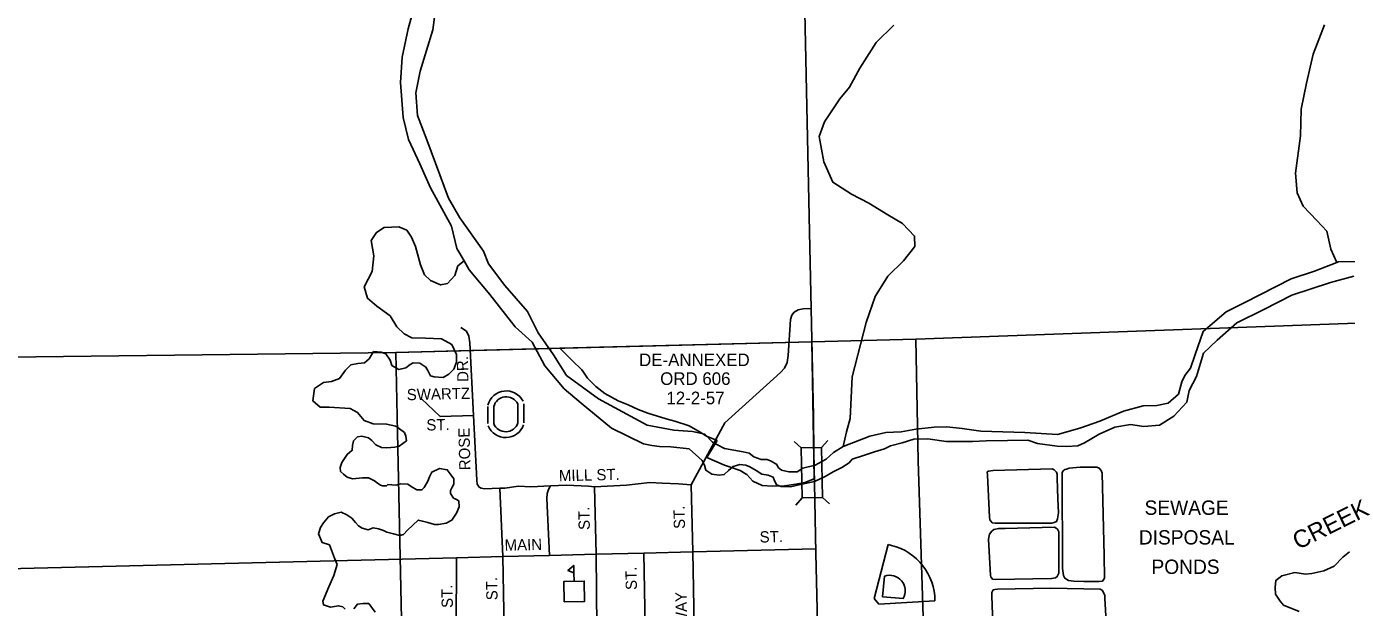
# Model space of a CAD drawing. Extents: x 77.09 to 81.5, y -9.48 to -5.47.
# Drawn here: x 78.39 to 79.956, y -8.18 to -7.491 of the extents above; entities that cross this region are included whole.
import ezdxf

# ---------------------------------------------------------------- set-up
doc = ezdxf.new("R2010")
doc.units = 0
for name, color, linetype in [('PL City Bridges', 7, 'Continuous'), ('PL City City Limits and Fill', 7, 'Continuous'), ('PL City K Route', 7, 'Continuous'), ('PL City Local Rd Street Names', 7, 'Continuous'), ('PL City Local Roads', 7, 'Continuous'), ('PL City Ordinance', 7, 'Continuous'), ('PL City River and Creek Text', 7, 'Continuous'), ('PL City Rivers', 7, 'Continuous'), ('PL City Schools', 7, 'Continuous'), ('PL City Section Lines', 7, 'Continuous'), ('PL City Sewage Disposal', 7, 'Continuous'), ('PL City Sports Complex', 7, 'Continuous'), ('PL City Tributaries', 7, 'Continuous')]:
    doc.layers.add(name, color=color, linetype=linetype)

msp = doc.modelspace()

# ---------------------------------------------------------------- linework, layer by layer
at = {"layer": 'PL City Bridges'}
for p, q in [((79.3009, -7.9833), (79.3093, -7.9909)), ((79.3411, -7.982), (79.3334, -7.9904)), ((79.3106, -8.0503), (79.303, -8.0587)), ((79.3348, -8.0497), (79.3431, -8.0573))]:
    msp.add_line(p, q, dxfattribs=at)
msp.add_lwpolyline([(79.3348, -8.0497), (79.3334, -7.9904), (79.3093, -7.9909), (79.3106, -8.0503), (79.3348, -8.0497)], dxfattribs=at)
at = {"layer": 'PL City City Limits and Fill'}
for points in [[(78.8286, -7.8778), (79.023, -7.8726)], [(79.023, -7.8726), (79.0302, -7.8797), (79.0376, -7.8871), (79.0492, -7.8984), (79.051, -7.9011), (79.0559, -7.908), (79.0656, -7.918), (79.0765, -7.9265), (79.0923, -7.9349), (79.104, -7.9399), (79.1161, -7.9455), (79.1276, -7.9498), (79.1493, -7.9566), (79.1596, -7.9592), (79.1765, -7.9649), (79.1896, -7.9724), (79.1971, -7.9771), (79.2096, -7.982)], [(79.3221, -7.865), (79.4453, -7.8618)], [(79.3249, -8.0274), (79.3221, -7.865)], [(79.4453, -7.8618), (79.448, -8.0062)], [(78.85, -8.8772), (78.8306, -7.9727), (78.8286, -7.8778)], [(79.2096, -7.982), (79.1976, -8.0023)], [(79.1976, -8.0023), (79.2067, -8.0064), (79.2184, -8.0113), (79.2255, -8.0138), (79.237, -8.0177), (79.2441, -8.0219), (79.2447, -8.0223), (79.2521, -8.0305), (79.263, -8.0354), (79.2754, -8.0362), (79.2897, -8.0359), (79.303, -8.0339), (79.3136, -8.0319), (79.3249, -8.0274)], [(79.448, -8.0062), (79.4571, -8.2898)]]:
    msp.add_lwpolyline(points, dxfattribs=at)
at = {"layer": 'PL City K Route'}
msp.add_lwpolyline([(79.3535, -9.3708), (79.3474, -9.0992), (79.3473, -9.0949), (79.3455, -9.0453), (79.3403, -8.9461), (79.3384, -8.872), (79.3384, -8.87), (79.3316, -8.6049), (79.3294, -8.4682), (79.3294, -8.3693), (79.3293, -8.2325), (79.3268, -8.1159), (79.3251, -8.0328), (79.3243, -7.9966), (79.3241, -7.9532), (79.3193, -7.7344), (79.3112, -7.3619)], dxfattribs=at)
at = {"layer": 'PL City Local Roads'}
for points in [[(79.1789, -8.0347), (79.2188, -7.9613), (79.2849, -7.9016), (79.2897, -7.8963), (79.2926, -7.8896), (79.2939, -7.8814), (79.2966, -7.8385), (79.2982, -7.8334), (79.3009, -7.83), (79.3057, -7.8271), (79.3118, -7.826), (79.3213, -7.8257)], [(78.9207, -7.9525), (78.9162, -7.8663), (78.9151, -7.8583), (78.9124, -7.8525), (78.9055, -7.8482)], [(78.8587, -7.9324), (78.881, -7.9537), (78.9207, -7.9525)], [(78.9273, -8.0374), (78.9252, -8.0341), (78.9247, -8.0293), (78.9207, -7.9525)], [(79.0641, -8.0369), (79.102, -8.035), (79.1299, -8.0318), (79.1443, -8.0326), (79.164, -8.0337), (79.1789, -8.0347)], [(78.9273, -8.0374), (78.9297, -8.0387), (78.9337, -8.0393), (78.952, -8.0387)], [(78.952, -8.0387), (78.9579, -8.0385), (78.9739, -8.0363), (78.9885, -8.0369), (79.0119, -8.0358)], [(78.9555, -8.1198), (78.952, -8.0387)], [(79.0109, -8.1184), (79.0077, -8.051), (79.0082, -8.0451), (79.0096, -8.0403), (79.0119, -8.0358)], [(79.0119, -8.0358), (79.0309, -8.035), (79.057, -8.0361), (79.0641, -8.0369)], [(79.066, -8.1171), (79.0641, -8.0369)], [(79.181, -8.1143), (79.1789, -8.0347)], [(79.181, -8.1143), (79.3267, -8.1107)], [(78.3348, -8.135), (78.9004, -8.1212)], [(78.9001, -8.2073), (78.9004, -8.1212)], [(78.9004, -8.1212), (78.9555, -8.1198)], [(78.9555, -8.1198), (79.0109, -8.1184)], [(78.9571, -8.2062), (78.9555, -8.1198)], [(79.0109, -8.1184), (79.066, -8.1171)], [(79.066, -8.1171), (79.1227, -8.1157)], [(79.0671, -8.2042), (79.066, -8.1171)], [(79.1227, -8.1157), (79.181, -8.1143)], [(79.1241, -8.2029), (79.1227, -8.1157)], [(79.1824, -8.2015), (79.181, -8.1143)]]:
    msp.add_lwpolyline(points, dxfattribs=at)
at = {"layer": 'PL City Ordinance'}
msp.add_line((79.023, -7.8726), (79.3221, -7.865), dxfattribs=at)
at = {"layer": 'PL City Rivers'}
for points in [[(78.8545, -7.4517), (78.8433, -7.4939), (78.8362, -7.5272), (78.8339, -7.5576), (78.8373, -7.5989), (78.8437, -7.625), (78.8572, -7.6538), (78.8696, -7.6825), (78.8947, -7.7277), (78.9011, -7.7545), (78.9095, -7.7688), (78.9156, -7.7798), (78.94, -7.809), (78.9699, -7.8472), (78.9903, -7.8655), (79.0054, -7.8935), (79.0281, -7.9208), (79.0485, -7.9377), (79.0842, -7.9675), (79.1225, -7.9862), (79.1323, -7.9881), (79.1411, -7.9893), (79.1546, -7.9898), (79.1764, -7.9922), (79.1918, -8.0058), (79.1946, -8.0113), (79.1963, -8.0174), (79.2035, -8.0222), (79.2122, -8.0234), (79.2181, -8.0226), (79.223, -8.0177), (79.2288, -8.0128), (79.2364, -8.0106), (79.2435, -8.0112), (79.2484, -8.0132), (79.2561, -8.0179), (79.2627, -8.0219), (79.2703, -8.0232), (79.2763, -8.0258), (79.2774, -8.0286), (79.2802, -8.0347), (79.2857, -8.0367), (79.2966, -8.0372), (79.3085, -8.0343), (79.3252, -8.0306), (79.3376, -8.0249), (79.3473, -8.0192), (79.3576, -8.0142), (79.3662, -8.0085), (79.3699, -8.0043), (79.3834, -8), (79.3964, -7.9956), (79.4083, -7.992), (79.4153, -7.9884), (79.4293, -7.9848), (79.4428, -7.9804), (79.4597, -7.9801), (79.4814, -7.9833), (79.5124, -7.9834), (79.5287, -7.9825), (79.5542, -7.9821), (79.5781, -7.9817), (79.5895, -7.9857), (79.6129, -7.9887), (79.6243, -7.9893), (79.6374, -7.9884), (79.6454, -7.9848), (79.6627, -7.9748), (79.6815, -7.9663), (79.6999, -7.9632), (79.7157, -7.9657), (79.7342, -7.964), (79.7514, -7.9534), (79.7669, -7.9366), (79.7694, -7.9228), (79.7783, -7.9061), (79.7866, -7.8784), (79.8026, -7.8629), (79.8262, -7.8426), (79.858, -7.8269), (79.8914, -7.8098), (79.9373, -7.7946), (79.9648, -7.7872)], [(79.9722, -7.7699), (79.9467, -7.7703), (79.9445, -7.771), (79.918, -7.7811), (79.8905, -7.7905), (79.8356, -7.8183), (79.8135, -7.8296), (79.7862, -7.8528), (79.7768, -7.8799), (79.7711, -7.8965), (79.7642, -7.9049), (79.761, -7.9126), (79.7569, -7.9271), (79.7446, -7.9377), (79.7311, -7.9406), (79.7148, -7.9409), (79.6916, -7.9475), (79.6635, -7.959), (79.6397, -7.9676), (79.6133, -7.9749), (79.5747, -7.9728), (79.5225, -7.9709), (79.5002, -7.9678), (79.4822, -7.966), (79.467, -7.9662), (79.4454, -7.9686), (79.428, -7.9717), (79.4096, -7.9727), (79.3906, -7.9771), (79.3593, -7.9893), (79.3475, -7.9964), (79.3389, -8.0041), (79.326, -8.0112), (79.3114, -8.0149), (79.3044, -8.0192), (79.2947, -8.0193), (79.2859, -8.0174), (79.2821, -8.014), (79.2804, -8.0106), (79.2738, -8.0066), (79.2689, -8.0046), (79.2618, -8.0047), (79.2531, -8.0014), (79.2476, -7.9973), (79.2405, -7.9954), (79.2182, -7.9916), (79.2094, -7.9869), (79.204, -7.9842), (79.1951, -7.9747), (79.1804, -7.9715), (79.1581, -7.9698), (79.1265, -7.9641), (79.0975, -7.948), (79.069, -7.9325), (79.0311, -7.9049), (79.0155, -7.8803), (78.9972, -7.8543), (78.9848, -7.829), (78.9577, -7.7984), (78.9383, -7.7725), (78.9327, -7.7574), (78.9043, -7.7179), (78.891, -7.6946), (78.8654, -7.6253), (78.8541, -7.5966), (78.8521, -7.5697), (78.8576, -7.5441), (78.8726, -7.4949), (78.8779, -7.4527)], [(78.7683, -8.1822), (78.7656, -8.1795), (78.7607, -8.1782), (78.7558, -8.1789), (78.7509, -8.1797), (78.7427, -8.1771), (78.7421, -8.1729), (78.7489, -8.1556), (78.7552, -8.1424), (78.7588, -8.1292), (78.756, -8.1217), (78.7497, -8.1059), (78.741, -8.1033), (78.737, -8.093), (78.7391, -8.0854), (78.7428, -8.0798), (78.7487, -8.0728), (78.7557, -8.0692), (78.7638, -8.067), (78.7704, -8.0704), (78.7764, -8.0744), (78.7808, -8.0792), (78.7841, -8.0833), (78.7885, -8.086), (78.7956, -8.0879), (78.8016, -8.0858), (78.8081, -8.087), (78.8141, -8.089), (78.8179, -8.091), (78.8256, -8.093), (78.8332, -8.0949), (78.8375, -8.0935), (78.8423, -8.0886), (78.8552, -8.0766), (78.8601, -8.0779), (78.8666, -8.0792), (78.8743, -8.0819), (78.8791, -8.0818), (78.8884, -8.0803), (78.8948, -8.0767), (78.9007, -8.0683), (78.9038, -8.0607), (78.9031, -8.0538), (78.8998, -8.0518), (78.8971, -8.0505), (78.8932, -8.045), (78.8932, -8.0416), (78.8953, -8.0374), (78.8974, -8.0339), (78.8973, -8.0277), (78.8929, -8.0216), (78.8895, -8.0168), (78.8803, -8.0155), (78.8711, -8.0198), (78.8685, -8.0254), (78.8664, -8.0302), (78.8622, -8.0379), (78.8595, -8.0407), (78.8535, -8.0408), (78.8469, -8.0368), (78.8426, -8.0341), (78.8339, -8.0335), (78.8284, -8.035), (78.8192, -8.0344), (78.8176, -8.0358), (78.8127, -8.0359), (78.8105, -8.0353), (78.8067, -8.0326), (78.8034, -8.0299), (78.7963, -8.0265), (78.7892, -8.0266), (78.7773, -8.0275), (78.7707, -8.0255), (78.7663, -8.0222), (78.763, -8.0188), (78.7624, -8.014), (78.7645, -8.0084), (78.7709, -7.9986), (78.7768, -7.9937), (78.7772, -7.9882), (78.7782, -7.9827), (78.783, -7.9778), (78.7884, -7.977), (78.7961, -7.9789), (78.7999, -7.9823), (78.8049, -7.9871), (78.8115, -7.9904), (78.818, -7.991), (78.8272, -7.9902), (78.8326, -7.9887), (78.8412, -7.9824), (78.8406, -7.9768), (78.8389, -7.9727), (78.8284, -7.9653), (78.8175, -7.9627), (78.8018, -7.9623), (78.7909, -7.9583), (78.7831, -7.9488), (78.7743, -7.9441), (78.7493, -7.9424), (78.739, -7.9426), (78.7302, -7.9351), (78.7322, -7.9206), (78.7429, -7.9135), (78.7521, -7.912), (78.7618, -7.9084), (78.7687, -7.8987), (78.7752, -7.8923), (78.7833, -7.8908), (78.7914, -7.89), (78.7968, -7.8851), (78.8021, -7.8767), (78.8113, -7.8773), (78.8168, -7.8793), (78.8218, -7.8868), (78.824, -7.893), (78.8323, -7.8977), (78.8404, -7.8961), (78.8457, -7.8919), (78.849, -7.8898), (78.8571, -7.8904), (78.8643, -7.8951), (78.8665, -7.8992), (78.8698, -7.9053), (78.8742, -7.9066), (78.8845, -7.9072), (78.8915, -7.9036), (78.8974, -7.8973), (78.9005, -7.889), (78.9004, -7.88), (78.8948, -7.8684), (78.8827, -7.8617), (78.8637, -7.8606), (78.8474, -7.8602), (78.8386, -7.8555), (78.8298, -7.8473), (78.822, -7.8344), (78.8061, -7.8229), (78.7951, -7.8134), (78.7911, -7.7997), (78.8006, -7.7816), (78.8024, -7.7629), (78.7994, -7.745), (78.8058, -7.7353), (78.8149, -7.7296), (78.8323, -7.7286), (78.8416, -7.7326), (78.8472, -7.7408), (78.8517, -7.7518), (78.858, -7.7738), (78.8625, -7.7854), (78.8697, -7.7922), (78.8817, -7.7975), (78.8898, -7.796), (78.8984, -7.7862), (78.902, -7.7751), (78.9095, -7.7688)], [(79.9001, -8.1849), (79.8815, -8.1776), (79.8776, -8.1728), (79.872, -8.1646), (79.8714, -8.1564), (79.8723, -8.1481), (79.8793, -8.1425), (79.895, -8.1388), (79.9075, -8.1406), (79.9151, -8.1398), (79.9292, -8.1368), (79.9416, -8.1311), (79.9517, -8.1206), (79.9598, -8.1143)], [(78.8042, -8.1857), (78.7965, -8.1755), (78.7899, -8.1756), (78.7829, -8.1764), (78.7786, -8.182)]]:
    msp.add_lwpolyline(points, dxfattribs=at)
at = {"layer": 'PL City Schools'}
msp.add_line((79.04, -8.1491), (79.0398, -8.1392), dxfattribs=at)
for points in [[(79.0398, -8.1392), (79.0327, -8.1365), (79.0396, -8.1303)], [(79.0284, -8.1736), (79.0278, -8.1494), (79.052, -8.1489), (79.0525, -8.173)]]:
    msp.add_lwpolyline(points, close=True, dxfattribs=at)
at = {"layer": 'PL City Section Lines'}
msp.add_lwpolyline([(80.9234, -7.8205), (80.7859, -7.8225), (80.2166, -7.834), (79.8488, -7.8471), (79.4453, -7.8618), (78.8286, -7.8778), (78.237, -7.8849)], dxfattribs=at)
at = {"layer": 'PL City Sewage Disposal'}
for points in [[(79.5303, -8.0232), (79.5301, -8.0193), (79.5317, -8.0186), (79.5369, -8.0178), (79.6069, -8.0158), (79.6096, -8.0169), (79.612, -8.0198), (79.613, -8.022), (79.6129, -8.0267), (79.6138, -8.0513), (79.6145, -8.0679), (79.6132, -8.0749), (79.6122, -8.0783), (79.6094, -8.0793), (79.6066, -8.0801), (79.5395, -8.08), (79.5359, -8.0797), (79.5348, -8.0781), (79.5329, -8.0761), (79.5327, -8.0731)], [(79.619, -8.0199), (79.6201, -8.0182), (79.6221, -8.0167), (79.6242, -8.016), (79.6273, -8.0149), (79.6402, -8.0137), (79.6528, -8.0136), (79.6601, -8.0138), (79.6629, -8.015), (79.6651, -8.0177), (79.6663, -8.0208), (79.6687, -8.1184), (79.6691, -8.1455), (79.6666, -8.149), (79.6628, -8.1495), (79.6445, -8.1494), (79.6327, -8.1491), (79.6264, -8.1482), (79.6222, -8.1456), (79.6203, -8.1421), (79.6194, -8.134)], [(79.5316, -8.099), (79.5326, -8.0932), (79.5353, -8.0898), (79.538, -8.0877), (79.5436, -8.0865), (79.5514, -8.0866), (79.6099, -8.085), (79.6119, -8.0861), (79.6133, -8.0872), (79.615, -8.0906), (79.6148, -8.1394), (79.613, -8.1435), (79.6109, -8.1451), (79.6064, -8.146), (79.5403, -8.147), (79.5361, -8.1465), (79.5344, -8.1439), (79.5337, -8.1421)], [(79.5353, -8.1669), (79.5353, -8.1625), (79.5372, -8.1592), (79.5392, -8.1588), (79.5422, -8.1585), (79.6053, -8.1571), (79.6638, -8.1586), (79.6669, -8.1602), (79.6675, -8.1621), (79.6694, -8.1655), (79.6694, -8.1697), (79.6712, -8.1969), (79.6704, -8.2001), (79.6687, -8.2029), (79.6668, -8.2048), (79.6622, -8.205), (79.5429, -8.2067), (79.5395, -8.2065), (79.5382, -8.2054), (79.537, -8.2038), (79.5366, -8.1995)]]:
    msp.add_lwpolyline(points, close=True, dxfattribs=at)
at = {"layer": 'PL City Sports Complex'}
for p, q in [((78.9734, -7.9613), (78.9734, -7.9388)), ((78.9804, -7.9613), (78.9804, -7.9388)), ((78.9376, -7.9418), (78.9376, -7.9621)), ((78.9446, -7.9418), (78.9446, -7.9621)), ((79.4166, -8.1066), (79.4125, -8.1055)), ((79.4016, -8.1763), (79.468, -8.1723))]:
    msp.add_line(p, q, dxfattribs=at)
for points in [[(79.4125, -8.1055), (79.3961, -8.1697), (79.4016, -8.1763)], [(79.4083, -8.143), (79.4058, -8.1676)], [(79.4058, -8.1676), (79.4305, -8.1697)]]:
    msp.add_lwpolyline(points, dxfattribs=at)
for centre, radius, start, end in [((78.9595, -7.9456), 0.0223, 26.5414, 165.8929), ((78.9595, -7.9456), 0.0153, 26.5414, 165.8929), ((78.9589, -7.9564), 0.0223, 201.8298, 341.1813), ((78.9589, -7.9564), 0.0153, 201.8298, 341.1813), ((79.3998, -8.1726), 0.0682, 0.2366, 75.7234), ((79.4141, -8.1607), 0.0187, 331.1387, 108.1694)]:
    msp.add_arc(centre, radius, start, end, dxfattribs=at)
at = {"layer": 'PL City Tributaries'}
for points in [[(79.4193, -7.4896), (79.3984, -7.51), (79.3788, -7.5406), (79.3667, -7.5629), (79.355, -7.5769), (79.3369, -7.6041), (79.3307, -7.6214), (79.3361, -7.6517), (79.3468, -7.6757), (79.3692, -7.6898), (79.3895, -7.7005), (79.412, -7.7146), (79.4295, -7.7247), (79.4439, -7.7397), (79.4441, -7.7521), (79.4308, -7.7688), (79.4121, -7.7871), (79.3972, -7.8114), (79.3863, -7.842), (79.37, -7.9064), (79.3675, -7.9561), (79.3629, -7.972), (79.3593, -7.9893)], [(79.9302, -7.4891), (79.9166, -7.5238), (79.9085, -7.5584), (79.9025, -7.5889), (79.9014, -7.6206), (79.8956, -7.6649), (79.8976, -7.6883), (79.9049, -7.704), (79.9209, -7.721), (79.933, -7.7339), (79.9377, -7.7552), (79.9445, -7.771)]]:
    msp.add_lwpolyline(points, dxfattribs=at)

# ---------------------------------------------------------------- texts
at = {"layer": 'PL City Local Rd Street Names'}
for s, rotation, p in [('ROSE           DR.', 91.294, (78.9171, -8.0172)), ('SWARTZ', 1.3151, (78.8417, -7.9344)), ('ST.', 1.3151, (78.8649, -7.9703)), ('MILL ST.', 1.3389, (79.0221, -8.0305)), ('ST.', 91.294, (79.0587, -8.0881)), ('ST.', 91.2889, (79.1716, -8.0869)), ('ST.', 1.305, (79.2602, -8.1032)), ('MAIN', 1.3151, (78.9577, -8.1129)), ('ST.', 91.2634, (79.1146, -8.1593)), ('ST.', 91.2701, (78.8963, -8.1806)), ('ST.', 91.2683, (78.9493, -8.1715)), ('BROADWAY', 91.211, (79.1755, -8.2654))]:
    msp.add_text(s, height=0.0133, rotation=rotation, dxfattribs=at).set_placement(p)
at = {"layer": 'PL City Ordinance'}
for s, p in [('DE-ANNEXED', (79.1171, -7.8939)), ('ORD 606', (79.1421, -7.9162)), ('12-2-57', (79.1495, -7.9391))]:
    msp.add_text(s, height=0.01496, dxfattribs=at).set_placement(p)
at = {"layer": 'PL City River and Creek Text'}
msp.add_text('CREEK', height=0.0208, rotation=26.3268, dxfattribs=at).set_placement((79.8987, -8.1121))
at = {"layer": 'PL City Sewage Disposal'}
for s, p in [('SEWAGE', (79.7166, -8.0703)), ('DISPOSAL', (79.7098, -8.1055)), ('PONDS', (79.7248, -8.1404))]:
    msp.add_text(s, height=0.017, dxfattribs=at).set_placement(p)

doc.saveas('drawing.dxf')
